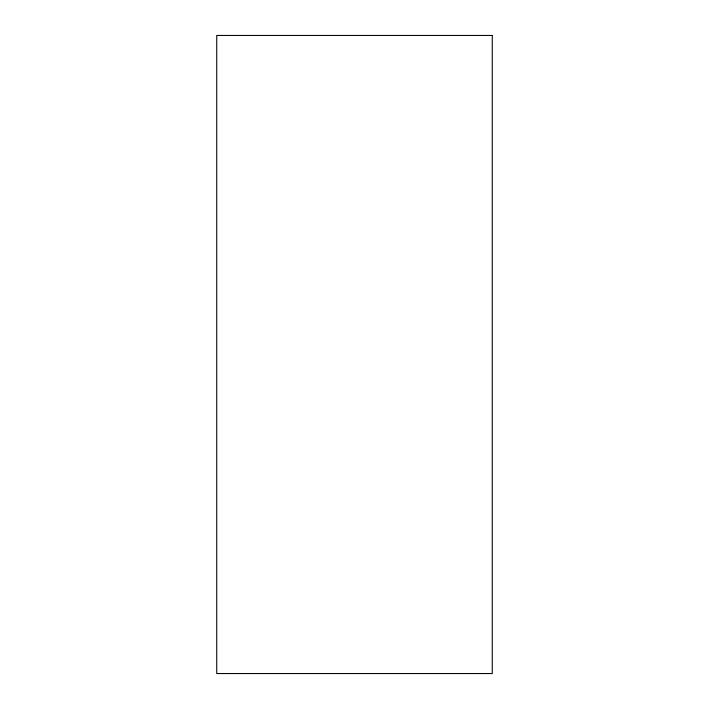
<?xml version="1.0" encoding="UTF-8"?>
<svg xmlns="http://www.w3.org/2000/svg" width="709" height="709" viewBox="0 0 709 709"><rect width="100%" height="100%" fill="white"/><g stroke="black" fill="none" stroke-linecap="round" stroke-linejoin="round"><path stroke-width="1.06" d="M492.268 35.45L216.732 35.45L216.732 673.55L492.268 673.55L492.268 35.45"/></g></svg>
